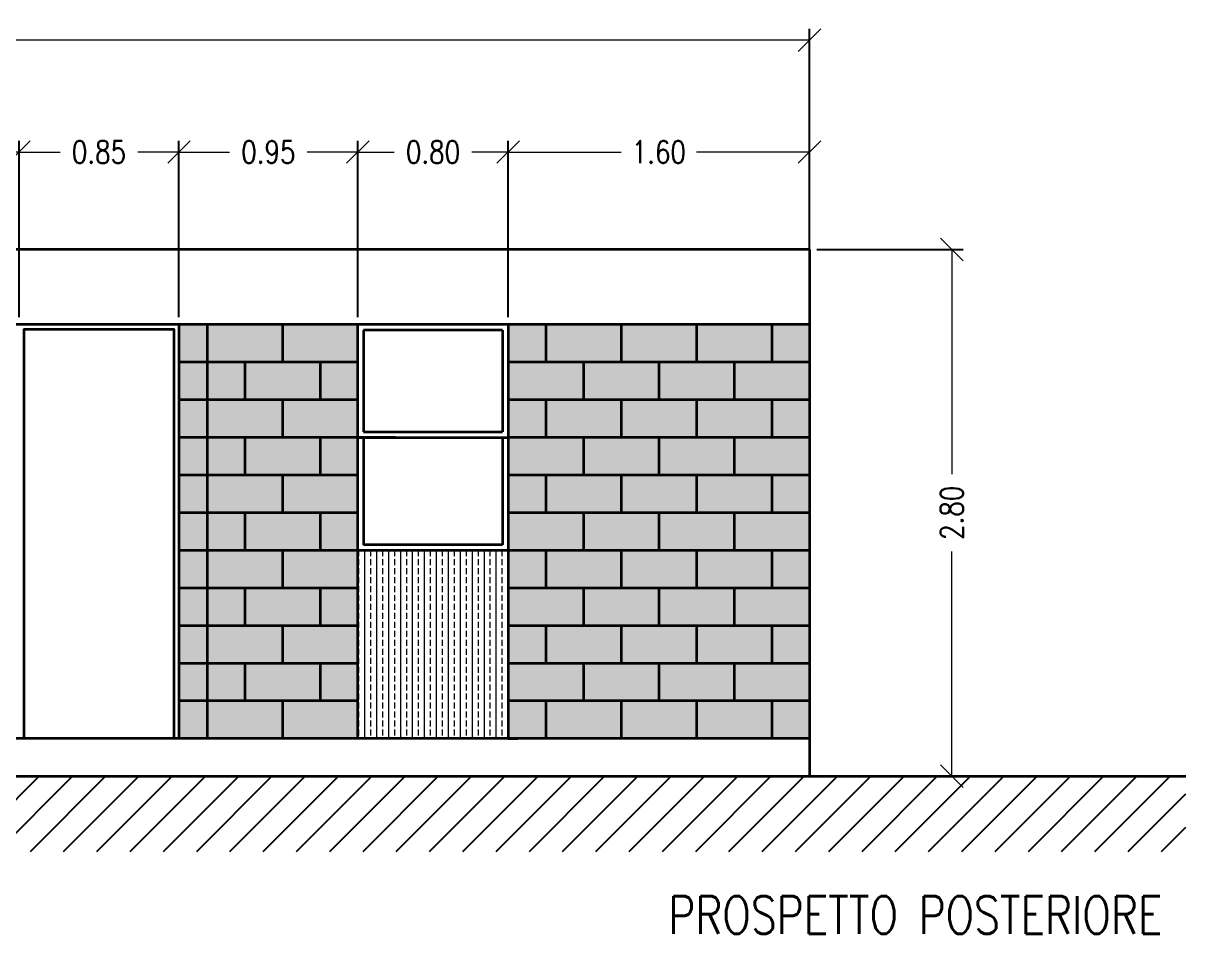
# Model space of a CAD drawing. Header units: metres. Extents: x 60.2 to 105.7, y 8.7 to 63.7.
# Drawn here: x 78.5 to 84.68, y 58.87 to 63.71 of the extents above; entities that cross this region are included whole.
import ezdxf

# ---------------------------------------------------------------- set-up
doc = ezdxf.new("R2010")
doc.units = ezdxf.units.M
doc.header["$LTSCALE"] = 5
doc.header["$MEASUREMENT"] = 0
doc.layers.get('0').update_dxf_attribs({"color": 30})
doc.layers.get('DEFPOINTS').update_dxf_attribs({"color": 210})
for name, color, linetype, lineweight in [('A-ANNO-DIMS', 3, 'Continuous', 9), ('A-ANNO-TEXT', 3, 'Continuous', 18), ('A-ELEV-MBE1', 7, 'Continuous', 35), ('A-ELEV-PATT', 8, 'Continuous', 18), ('A-WALL-FULL-EXTR', 7, 'Continuous', 35)]:
    doc.layers.add(name, color=color, linetype=linetype, lineweight=lineweight)
doc.layers.add('A-ANNO-SCRN', color=30, linetype='Continuous')
doc.styles.add('E-ROMANS', font='romans.shx', dxfattribs={"width": 0.8})
doc.dimstyles.new('E-0100_ARW_18', dxfattribs={"dimscale": 0.001, "dimtxt": 180, "dimasz": 180, "dimexe": 90, "dimexo": 60, "dimgap": 90, "dimtad": 0, "dimzin": 0, "dimdsep": 46, "dimtxsty": 'E-ROMANS', "dimblk": 'OPEN90', "dimcen": 90, "dimclrd": 256, "dimclre": 256, "dimclrt": 256, "dimadec": 0, "dimazin": 0, "dimtfac": 1, "dimtmove": 1, "dimatfit": 3, "dimldrblk": 'OPEN90', "dimfxl": 1, "dimtfill": 1, "dimtolj": 1, "dimtzin": 0, "dimarcsym": 0})

# ---------------------------------------------------------------- blocks, each defined once
blk = doc.blocks.new('_Oblique')
at = {"color": 0, "linetype": 'ByBlock', "lineweight": -2}
blk.add_line((-0.5, -0.5), (0.5, 0.5), dxfattribs=at)
blk = doc.blocks.new('*D94')
at = {"layer": 'A-ANNO-DIMS', "lineweight": -2, "transparency": 16777216}
for p, q in [((72.9311, 62.5466), (72.9311, 63.6784)), ((82.6811, 62.5466), (82.6811, 63.6784))]:
    blk.add_line(p, q, dxfattribs=at)
at = {"layer": 'A-ANNO-DIMS', "transparency": 16777216}
for p, q in [((72.9311, 63.6184), (77.5998, 63.6184)), ((82.6811, 63.6184), (78.0124, 63.6184))]:
    blk.add_line(p, q, dxfattribs=at)
at = {"layer": 'DEFPOINTS', "color": 0, "transparency": 16777216}
for p in [(82.6811, 63.6184), (72.9311, 62.5066), (82.6811, 62.5066)]:
    blk.add_point(p, dxfattribs=at)
at = {"layer": 'A-ANNO-DIMS', "transparency": 16777216, "xscale": 0.12, "yscale": 0.12, "zscale": 0.12, "rotation": 180}
blk.add_blockref('_Oblique', (72.9311, 63.6184), dxfattribs=at)
at = {"layer": 'A-ANNO-DIMS', "transparency": 16777216, "xscale": 0.12, "yscale": 0.12, "zscale": 0.12}
blk.add_blockref('_Oblique', (82.6811, 63.6184), dxfattribs=at)
at = {"layer": 'A-ANNO-DIMS', "transparency": 16777216, "insert": (77.8061, 63.6184), "char_height": 0.12, "attachment_point": 5, "style": 'E-ROMANS', "bg_fill": 3, "box_fill_scale": 1.25, "bg_fill_color": 256, "bg_fill_true_color": 13158600, "bg_fill_transparency": 0}
blk.add_mtext('\\A1;9.75', dxfattribs=at)
blk = doc.blocks.new('_Open90')
at = {"color": 0, "linetype": 'ByBlock', "lineweight": -2}
for p, q in [((0, 0), (-1, 0)), ((-0.5, 0.5), (0, 0)), ((0, 0), (-0.5, -0.5))]:
    blk.add_line(p, q, dxfattribs=at)
blk = doc.blocks.new('*D96')
at = {"layer": 'A-ANNO-DIMS', "lineweight": -2, "transparency": 16777216}
for p, q in [((82.7211, 62.5066), (83.498, 62.5066)), ((82.7211, 59.7066), (83.498, 59.7066))]:
    blk.add_line(p, q, dxfattribs=at)
at = {"layer": 'A-ANNO-DIMS', "transparency": 16777216}
for p, q in [((83.438, 62.5066), (83.438, 61.3129)), ((83.438, 59.7066), (83.438, 60.9003))]:
    blk.add_line(p, q, dxfattribs=at)
at = {"layer": 'DEFPOINTS', "color": 0, "transparency": 16777216}
for p in [(82.6811, 62.5066), (82.6811, 59.7066), (83.438, 59.7066)]:
    blk.add_point(p, dxfattribs=at)
at = {"layer": 'A-ANNO-DIMS', "transparency": 16777216, "xscale": 0.12, "yscale": 0.12, "zscale": 0.12}
for p, rotation in [((83.438, 62.5066), 90), ((83.438, 59.7066), 270)]:
    blk.add_blockref('_Oblique', p, dxfattribs=dict(at, rotation=rotation))
at = {"layer": 'A-ANNO-DIMS', "transparency": 16777216, "insert": (83.438, 61.1066), "char_height": 0.12, "attachment_point": 5, "rotation": 90, "style": 'E-ROMANS', "bg_fill": 3, "box_fill_scale": 1.25, "bg_fill_color": 256, "bg_fill_true_color": 13158600, "bg_fill_transparency": 0}
blk.add_mtext('\\A1;2.80', dxfattribs=at)
blk = doc.blocks.new('*D100')
at = {"layer": 'A-ANNO-DIMS', "lineweight": -2, "transparency": 16777216}
for p, q in [((75.0153, 62.1466), (75.0153, 63.084)), ((78.4811, 62.1466), (78.4811, 63.084))]:
    blk.add_line(p, q, dxfattribs=at)
at = {"layer": 'A-ANNO-DIMS', "transparency": 16777216}
for p, q in [((75.0153, 63.024), (76.5419, 63.024)), ((78.4811, 63.024), (76.9545, 63.024))]:
    blk.add_line(p, q, dxfattribs=at)
at = {"layer": 'DEFPOINTS', "color": 0, "transparency": 16777216}
for p in [(78.4811, 63.024), (75.0153, 62.1066), (78.4811, 62.1066)]:
    blk.add_point(p, dxfattribs=at)
at = {"layer": 'A-ANNO-DIMS', "transparency": 16777216, "xscale": 0.12, "yscale": 0.12, "zscale": 0.12, "rotation": 180}
blk.add_blockref('_Oblique', (75.0153, 63.024), dxfattribs=at)
at = {"layer": 'A-ANNO-DIMS', "transparency": 16777216, "xscale": 0.12, "yscale": 0.12, "zscale": 0.12}
blk.add_blockref('_Oblique', (78.4811, 63.024), dxfattribs=at)
at = {"layer": 'A-ANNO-DIMS', "transparency": 16777216, "insert": (76.7482, 63.024), "char_height": 0.12, "attachment_point": 5, "style": 'E-ROMANS', "bg_fill": 3, "box_fill_scale": 1.25, "bg_fill_color": 256, "bg_fill_true_color": 13158600, "bg_fill_transparency": 0}
blk.add_mtext('\\A1;3.47', dxfattribs=at)
blk = doc.blocks.new('*D101')
at = {"layer": 'A-ANNO-DIMS', "lineweight": -2, "transparency": 16777216}
for p, q in [((78.4811, 62.1466), (78.4811, 63.084)), ((79.3311, 62.1466), (79.3311, 63.084))]:
    blk.add_line(p, q, dxfattribs=at)
at = {"layer": 'A-ANNO-DIMS', "transparency": 16777216}
for p, q in [((78.4811, 63.024), (78.6998, 63.024)), ((79.3311, 63.024), (79.1124, 63.024))]:
    blk.add_line(p, q, dxfattribs=at)
at = {"layer": 'DEFPOINTS', "color": 0, "transparency": 16777216}
for p in [(79.3311, 63.024), (78.4811, 62.1066), (79.3311, 62.1066)]:
    blk.add_point(p, dxfattribs=at)
at = {"layer": 'A-ANNO-DIMS', "transparency": 16777216, "xscale": 0.12, "yscale": 0.12, "zscale": 0.12, "rotation": 180}
blk.add_blockref('_Oblique', (78.4811, 63.024), dxfattribs=at)
at = {"layer": 'A-ANNO-DIMS', "transparency": 16777216, "xscale": 0.12, "yscale": 0.12, "zscale": 0.12}
blk.add_blockref('_Oblique', (79.3311, 63.024), dxfattribs=at)
at = {"layer": 'A-ANNO-DIMS', "transparency": 16777216, "insert": (78.9061, 63.024), "char_height": 0.12, "attachment_point": 5, "style": 'E-ROMANS', "bg_fill": 3, "box_fill_scale": 1.25, "bg_fill_color": 256, "bg_fill_true_color": 13158600, "bg_fill_transparency": 0}
blk.add_mtext('\\A1;0.85', dxfattribs=at)
blk = doc.blocks.new('*D102')
at = {"layer": 'A-ANNO-DIMS', "lineweight": -2, "transparency": 16777216}
for p, q in [((79.3311, 62.1466), (79.3311, 63.084)), ((80.2811, 62.1466), (80.2811, 63.084))]:
    blk.add_line(p, q, dxfattribs=at)
at = {"layer": 'A-ANNO-DIMS', "transparency": 16777216}
for p, q in [((79.3311, 63.024), (79.5998, 63.024)), ((80.2811, 63.024), (80.0124, 63.024))]:
    blk.add_line(p, q, dxfattribs=at)
at = {"layer": 'DEFPOINTS', "color": 0, "transparency": 16777216}
for p in [(80.2811, 63.024), (79.3311, 62.1066), (80.2811, 62.1066)]:
    blk.add_point(p, dxfattribs=at)
at = {"layer": 'A-ANNO-DIMS', "transparency": 16777216, "xscale": 0.12, "yscale": 0.12, "zscale": 0.12, "rotation": 180}
blk.add_blockref('_Oblique', (79.3311, 63.024), dxfattribs=at)
at = {"layer": 'A-ANNO-DIMS', "transparency": 16777216, "xscale": 0.12, "yscale": 0.12, "zscale": 0.12}
blk.add_blockref('_Oblique', (80.2811, 63.024), dxfattribs=at)
at = {"layer": 'A-ANNO-DIMS', "transparency": 16777216, "insert": (79.8061, 63.024), "char_height": 0.12, "attachment_point": 5, "style": 'E-ROMANS', "bg_fill": 3, "box_fill_scale": 1.25, "bg_fill_color": 256, "bg_fill_true_color": 13158600, "bg_fill_transparency": 0}
blk.add_mtext('\\A1;0.95', dxfattribs=at)
blk = doc.blocks.new('*D103')
at = {"layer": 'A-ANNO-DIMS', "lineweight": -2, "transparency": 16777216}
for p, q in [((80.2811, 62.1466), (80.2811, 63.084)), ((81.0811, 62.1466), (81.0811, 63.084))]:
    blk.add_line(p, q, dxfattribs=at)
at = {"layer": 'A-ANNO-DIMS', "transparency": 16777216}
for p, q in [((80.2811, 63.024), (80.4748, 63.024)), ((81.0811, 63.024), (80.8874, 63.024))]:
    blk.add_line(p, q, dxfattribs=at)
at = {"layer": 'DEFPOINTS', "color": 0, "transparency": 16777216}
for p in [(81.0811, 63.024), (80.2811, 62.1066), (81.0811, 62.1066)]:
    blk.add_point(p, dxfattribs=at)
at = {"layer": 'A-ANNO-DIMS', "transparency": 16777216, "xscale": 0.12, "yscale": 0.12, "zscale": 0.12, "rotation": 180}
blk.add_blockref('_Oblique', (80.2811, 63.024), dxfattribs=at)
at = {"layer": 'A-ANNO-DIMS', "transparency": 16777216, "xscale": 0.12, "yscale": 0.12, "zscale": 0.12}
blk.add_blockref('_Oblique', (81.0811, 63.024), dxfattribs=at)
at = {"layer": 'A-ANNO-DIMS', "transparency": 16777216, "insert": (80.6811, 63.024), "char_height": 0.12, "attachment_point": 5, "style": 'E-ROMANS', "bg_fill": 3, "box_fill_scale": 1.25, "bg_fill_color": 256, "bg_fill_true_color": 13158600, "bg_fill_transparency": 0}
blk.add_mtext('\\A1;0.80', dxfattribs=at)
blk = doc.blocks.new('*D104')
at = {"layer": 'A-ANNO-DIMS', "lineweight": -2, "transparency": 16777216}
for p, q in [((81.0811, 62.1466), (81.0811, 63.084)), ((82.6811, 62.1466), (82.6811, 63.084))]:
    blk.add_line(p, q, dxfattribs=at)
at = {"layer": 'A-ANNO-DIMS', "transparency": 16777216}
for p, q in [((81.0811, 63.024), (81.6817, 63.024)), ((82.6811, 63.024), (82.0805, 63.024))]:
    blk.add_line(p, q, dxfattribs=at)
at = {"layer": 'DEFPOINTS', "color": 0, "transparency": 16777216}
for p in [(82.6811, 63.024), (81.0811, 62.1066), (82.6811, 62.1066)]:
    blk.add_point(p, dxfattribs=at)
at = {"layer": 'A-ANNO-DIMS', "transparency": 16777216, "xscale": 0.12, "yscale": 0.12, "zscale": 0.12, "rotation": 180}
blk.add_blockref('_Oblique', (81.0811, 63.024), dxfattribs=at)
at = {"layer": 'A-ANNO-DIMS', "transparency": 16777216, "xscale": 0.12, "yscale": 0.12, "zscale": 0.12}
blk.add_blockref('_Oblique', (82.6811, 63.024), dxfattribs=at)
at = {"layer": 'A-ANNO-DIMS', "transparency": 16777216, "insert": (81.8811, 63.024), "char_height": 0.12, "attachment_point": 5, "style": 'E-ROMANS', "bg_fill": 3, "box_fill_scale": 1.25, "bg_fill_color": 256, "bg_fill_true_color": 13158600, "bg_fill_transparency": 0}
blk.add_mtext('\\A1;1.60', dxfattribs=at)

msp = doc.modelspace()

# ---------------------------------------------------------------- hatches: boundary and pattern name
at = {"layer": 'A-ELEV-PATT'}
h = msp.add_hatch(dxfattribs=at)
h.set_pattern_fill('DOTS', color=256, scale=0.025, angle=180, style=0)
h.set_pattern_definition([(360, (39.13785, -200.394645), (0.01984375, 0.0396875), [0, -0.0396875])])
h.paths.add_polyline_path([(80.2811, 62.1066), (79.3311, 62.1066), (79.3311, 59.9066), (80.2811, 59.9066)])
h.paths.add_polyline_path([(82.6811, 62.1066), (81.0811, 62.1066), (81.0811, 59.9066), (82.6811, 59.9066)])
h = msp.add_hatch(dxfattribs=at)
h.set_pattern_fill('BRASS', color=256, scale=0.01, angle=270, style=0)
h.set_pattern_definition([(90, (54.53785, -200.394645), (-0.0635, 2e-17), []), (90, (54.5061, -200.394645), (-0.0635, 2e-17), [0.03175, -0.015875])])
h.paths.add_polyline_path([(81.0811, 60.9066), (80.2811, 60.9066), (80.2811, 59.9066), (81.0811, 59.9066)])

# ---------------------------------------------------------------- linework, layer by layer
at = {"layer": 'A-ELEV-MBE1'}
for p, q in [((82.6811, 62.5066), (76.2811, 62.5066)), ((82.6811, 62.5066), (82.6811, 59.7066)), ((82.6811, 62.1066), (75.0153, 62.1066)), ((79.3311, 62.1066), (79.3311, 59.9066)), ((79.4811, 62.1066), (79.4811, 59.9066)), ((79.8811, 62.1066), (79.8811, 61.9066)), ((80.2811, 59.9066), (80.2811, 62.1066)), ((81.0811, 62.1066), (81.0811, 59.9066)), ((81.2811, 62.1066), (81.2811, 61.9066)), ((81.6811, 62.1066), (81.6811, 61.9066)), ((82.0811, 62.1066), (82.0811, 61.9066)), ((82.4811, 62.1066), (82.4811, 61.9066)), ((81.0511, 62.0766), (80.3111, 62.0766)), ((80.3111, 62.0766), (80.3111, 61.5366)), ((81.0511, 62.0766), (81.0511, 61.5366)), ((80.2811, 61.9066), (79.3311, 61.9066)), ((79.6811, 61.9066), (79.6811, 61.7066)), ((80.0811, 61.9066), (80.0811, 61.7066)), ((82.6811, 61.9066), (81.0811, 61.9066)), ((81.4811, 61.9066), (81.4811, 61.7066)), ((81.8811, 61.9066), (81.8811, 61.7066)), ((82.2811, 61.9066), (82.2811, 61.7066)), ((80.2811, 61.7066), (79.3311, 61.7066)), ((79.8811, 61.7066), (79.8811, 61.5066)), ((82.6811, 61.7066), (81.0811, 61.7066)), ((81.2811, 61.7066), (81.2811, 61.5066)), ((81.6811, 61.7066), (81.6811, 61.5066)), ((82.0811, 61.7066), (82.0811, 61.5066)), ((82.4811, 61.7066), (82.4811, 61.5066)), ((80.4811, 61.5066), (79.3311, 61.5066)), ((79.6811, 61.5066), (79.6811, 61.3066)), ((80.0811, 61.5066), (80.0811, 61.3066)), ((80.3111, 61.5066), (80.3111, 60.9366)), ((81.0511, 61.5066), (81.0511, 60.9366)), ((82.6811, 61.5066), (81.0811, 61.5066)), ((81.4811, 61.5066), (81.4811, 61.3066)), ((81.8811, 61.5066), (81.8811, 61.3066)), ((82.2811, 61.5066), (82.2811, 61.3066)), ((80.2811, 61.3066), (79.3311, 61.3066)), ((79.8811, 61.3066), (79.8811, 61.1066)), ((82.6811, 61.3066), (81.0811, 61.3066)), ((81.2811, 61.3066), (81.2811, 61.1066)), ((81.6811, 61.3066), (81.6811, 61.1066)), ((82.0811, 61.3066), (82.0811, 61.1066)), ((82.4811, 61.3066), (82.4811, 61.1066)), ((80.2811, 61.1066), (79.3311, 61.1066)), ((79.6811, 61.1066), (79.6811, 60.9066)), ((80.0811, 61.1066), (80.0811, 60.9066)), ((82.6811, 61.1066), (81.0811, 61.1066)), ((81.4811, 61.1066), (81.4811, 60.9066)), ((81.8811, 61.1066), (81.8811, 60.9066)), ((82.2811, 61.1066), (82.2811, 60.9066)), ((81.0511, 60.9366), (80.3111, 60.9366)), ((80.2811, 60.9066), (79.3311, 60.9066)), ((79.8811, 60.9066), (79.8811, 60.7066)), ((81.0811, 60.9066), (80.2811, 60.9066)), ((82.6811, 60.9066), (81.0811, 60.9066)), ((81.2811, 60.9066), (81.2811, 60.7066)), ((81.6811, 60.9066), (81.6811, 60.7066)), ((82.0811, 60.9066), (82.0811, 60.7066)), ((82.4811, 60.9066), (82.4811, 60.7066)), ((80.2811, 60.7066), (79.3311, 60.7066)), ((79.6811, 60.7066), (79.6811, 60.5066)), ((80.0811, 60.7066), (80.0811, 60.5066)), ((82.6811, 60.7066), (81.0811, 60.7066)), ((81.4811, 60.7066), (81.4811, 60.5066)), ((81.8811, 60.7066), (81.8811, 60.5066)), ((82.2811, 60.7066), (82.2811, 60.5066)), ((80.2811, 60.5066), (79.3311, 60.5066)), ((79.8811, 60.5066), (79.8811, 60.3066)), ((82.6811, 60.5066), (81.0811, 60.5066)), ((81.2811, 60.5066), (81.2811, 60.3066)), ((81.6811, 60.5066), (81.6811, 60.3066)), ((82.0811, 60.5066), (82.0811, 60.3066)), ((82.4811, 60.5066), (82.4811, 60.3066)), ((80.2811, 60.3066), (79.3311, 60.3066)), ((79.6811, 60.3066), (79.6811, 60.1066)), ((80.0811, 60.3066), (80.0811, 60.1066)), ((82.6811, 60.3066), (81.0811, 60.3066)), ((81.4811, 60.3066), (81.4811, 60.1066)), ((81.8811, 60.3066), (81.8811, 60.1066)), ((82.2811, 60.3066), (82.2811, 60.1066)), ((80.2811, 60.1066), (79.3311, 60.1066)), ((79.8811, 60.1066), (79.8811, 59.9066)), ((82.6811, 60.1066), (81.0811, 60.1066)), ((81.2811, 60.1066), (81.2811, 59.9066)), ((81.6811, 60.1066), (81.6811, 59.9066)), ((82.0811, 60.1066), (82.0811, 59.9066)), ((82.4811, 60.1066), (82.4811, 59.9066)), ((82.6811, 59.9066), (76.2811, 59.9066)), ((70.9311, 59.7066), (84.6811, 59.7066))]:
    msp.add_line(p, q, dxfattribs=at)
for points in [[(79.3061, 59.9066), (79.3061, 62.0816), (78.5061, 62.0816), (78.5061, 59.9066)], [(80.3111, 61.5366), (81.0511, 61.5366)], [(80.2811, 61.5066), (81.0811, 61.5066)]]:
    msp.add_lwpolyline(points, dxfattribs=at)
at = {"layer": 'A-WALL-FULL-EXTR'}
msp.add_line((81.0811, 59.9066), (81.1311, 59.9066), dxfattribs=at)

# ---------------------------------------------------------------- texts
at = {"layer": 'A-ANNO-TEXT', "insert": (81.9311, 59.0696), "char_height": 0.2, "attachment_point": 1, "style": 'E-ROMANS'}
msp.add_mtext_dynamic_manual_height_columns('PROSPETTO POSTERIORE', width=3.800717, gutter_width=9, heights=[0], dxfattribs=at)

# ---------------------------------------------------------------- next in the draw order: dimensions: what is measured, and where the dimension line sits
at = {"layer": 'A-ANNO-DIMS'}
dim = msp.add_linear_dim(base=(82.6811, 63.6184), p1=(72.9311, 62.5066), p2=(82.6811, 62.5066), dimstyle='E-0100_ARW_18', override={"dimtxt": 120, "dimasz": 120, "dimexe": 60, "dimexo": 40, "dimgap": 60, "dimblk": 'Oblique', "dimcen": 60, "dimlwd": 65535}, dxfattribs=at)
dim.commit()
dim.dimension.update_dxf_attribs({"geometry": '*D94', "text_midpoint": (77.8061, 63.6184)})

# ---------------------------------------------------------------- next in the draw order: dimensions: what is measured, and where the dimension line sits
dim = msp.add_linear_dim(base=(78.4811, 63.024), p1=(75.0153, 62.1066), p2=(78.4811, 62.1066), dimstyle='E-0100_ARW_18', override={"dimtxt": 120, "dimasz": 120, "dimexe": 60, "dimexo": 40, "dimgap": 60, "dimblk": 'Oblique', "dimcen": 60, "dimlwd": 65535}, dxfattribs=at)
dim.commit()
dim.dimension.update_dxf_attribs({"geometry": '*D100', "text_midpoint": (76.7482, 63.024)})
dim = msp.add_linear_dim(base=(83.438, 59.7066), p1=(82.6811, 62.5066), p2=(82.6811, 59.7066), angle=90, dimstyle='E-0100_ARW_18', override={"dimtxt": 120, "dimasz": 120, "dimexe": 60, "dimexo": 40, "dimgap": 60, "dimblk": 'Oblique', "dimcen": 60, "dimlwd": 65535}, dxfattribs=at)
dim.commit()
dim.dimension.update_dxf_attribs({"geometry": '*D96', "text_midpoint": (83.438, 61.1066)})

# ---------------------------------------------------------------- next in the draw order: hatches: boundary and pattern name
at = {"layer": 'A-ANNO-SCRN'}
h = msp.add_hatch(dxfattribs=at)
h.set_pattern_fill('ANSI31', color=0)
h.set_pattern_definition([(45, (-23.21072, 10.23377), (-0.08838835, 0.08838835), [])])
h.paths.add_polyline_path([(70.9311, 59.3066), (70.9311, 59.7066), (84.6811, 59.7066), (84.6811, 59.3066)])

# ---------------------------------------------------------------- next in the draw order: dimensions: what is measured, and where the dimension line sits
at = {"layer": 'A-ANNO-DIMS'}
dim = msp.add_linear_dim(base=(79.3311, 63.024), p1=(78.4811, 62.1066), p2=(79.3311, 62.1066), dimstyle='E-0100_ARW_18', override={"dimtxt": 120, "dimasz": 120, "dimexe": 60, "dimexo": 40, "dimgap": 60, "dimblk": 'Oblique', "dimcen": 60, "dimlwd": 65535}, dxfattribs=at)
dim.commit()
dim.dimension.update_dxf_attribs({"geometry": '*D101', "text_midpoint": (78.9061, 63.024)})

# ---------------------------------------------------------------- next in the draw order: dimensions: what is measured, and where the dimension line sits
dim = msp.add_linear_dim(base=(80.2811, 63.024), p1=(79.3311, 62.1066), p2=(80.2811, 62.1066), dimstyle='E-0100_ARW_18', override={"dimtxt": 120, "dimasz": 120, "dimexe": 60, "dimexo": 40, "dimgap": 60, "dimblk": 'Oblique', "dimcen": 60, "dimlwd": 65535}, dxfattribs=at)
dim.commit()
dim.dimension.update_dxf_attribs({"geometry": '*D102', "text_midpoint": (79.8061, 63.024)})

# ---------------------------------------------------------------- next in the draw order: dimensions: what is measured, and where the dimension line sits
dim = msp.add_linear_dim(base=(81.0811, 63.024), p1=(80.2811, 62.1066), p2=(81.0811, 62.1066), dimstyle='E-0100_ARW_18', override={"dimtxt": 120, "dimasz": 120, "dimexe": 60, "dimexo": 40, "dimgap": 60, "dimblk": 'Oblique', "dimcen": 60, "dimlwd": 65535}, dxfattribs=at)
dim.commit()
dim.dimension.update_dxf_attribs({"geometry": '*D103', "text_midpoint": (80.6811, 63.024)})

# ---------------------------------------------------------------- next in the draw order: dimensions: what is measured, and where the dimension line sits
dim = msp.add_linear_dim(base=(82.6811, 63.024), p1=(81.0811, 62.1066), p2=(82.6811, 62.1066), dimstyle='E-0100_ARW_18', override={"dimtxt": 120, "dimasz": 120, "dimexe": 60, "dimexo": 40, "dimgap": 60, "dimblk": 'Oblique', "dimcen": 60, "dimlwd": 65535}, dxfattribs=at)
dim.commit()
dim.dimension.update_dxf_attribs({"geometry": '*D104', "text_midpoint": (81.8811, 63.024)})

doc.saveas('drawing.dxf')
